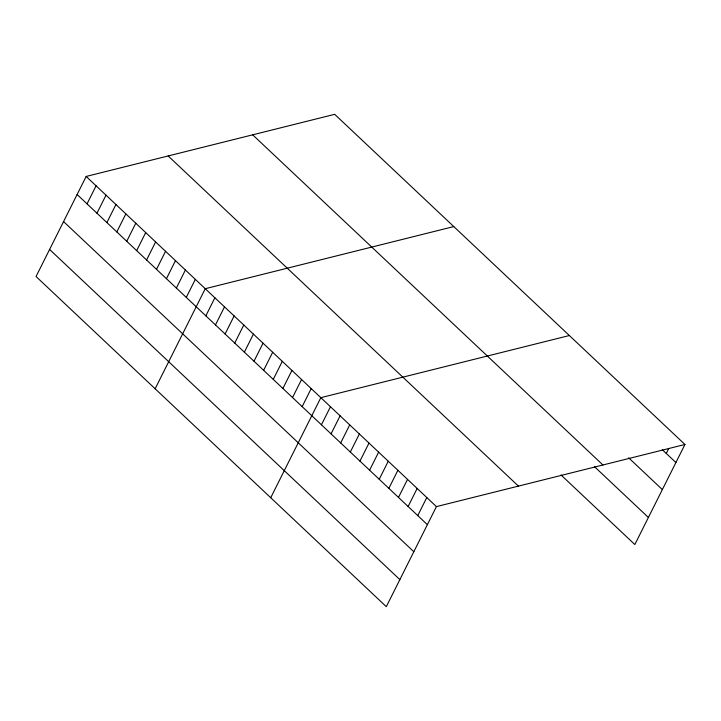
<?xml version="1.0" encoding="UTF-8"?>
<svg xmlns="http://www.w3.org/2000/svg" width="721" height="721" viewBox="0 0 721 721"><rect width="100%" height="100%" fill="white"/><g stroke="black" fill="none" stroke-linecap="round" stroke-linejoin="round"><path stroke-width="1.08" d="M86.159 176.456L36.05 276.522L386.312 606.676L436.421 506.611L684.95 444.478L334.688 114.324L86.159 176.456L436.421 506.611M87.043 203.854L96.082 185.811M96.965 213.209L106.005 195.166M106.897 222.564L115.928 204.521M116.82 231.919L125.86 213.867M126.743 241.274L135.782 223.222M136.666 250.629L145.705 232.577M146.588 259.984L155.628 241.932M156.511 269.339L165.551 251.287M166.434 278.694L175.473 260.642M176.366 288.049L185.405 269.996M186.288 297.403L195.328 279.351M155.141 388.772L205.251 288.706L453.779 226.574M205.846 315.834L214.885 297.782M215.471 324.919L224.51 306.867M225.105 333.994L234.145 315.942M234.74 343.079L243.779 325.027M244.374 352.154L253.413 334.102M254.008 361.23L263.039 343.187M263.634 370.315L272.673 352.263M273.268 379.39L282.308 361.338M282.902 388.475L291.942 370.423M292.537 397.55L301.576 379.498M302.162 406.635L311.202 388.583M270.726 497.724L320.836 397.659L569.365 335.526M321.431 424.786L330.47 406.743M331.065 433.871L340.105 415.819M340.691 442.946L349.73 424.894M350.325 452.031L359.364 433.979M359.959 461.107L368.999 443.055M369.594 470.182L378.633 452.139M379.228 479.267L388.259 461.215M388.853 488.342L397.893 470.29M398.488 497.427L407.527 479.375M408.122 506.502L417.162 488.45M417.756 515.587L426.796 497.535M666.276 453.455L668.791 448.435M684.95 444.478L634.841 544.544L560.992 474.941M662.266 449.67L675.91 462.531M628.649 457.817L662.356 489.595M252.674 134.827L602.936 464.982M594.618 466.784L648.395 517.48M168.173 155.952L518.435 486.107M77.12 194.508L427.382 524.663M63.565 221.572L413.836 551.727M49.605 249.457L399.867 579.612"/></g></svg>
